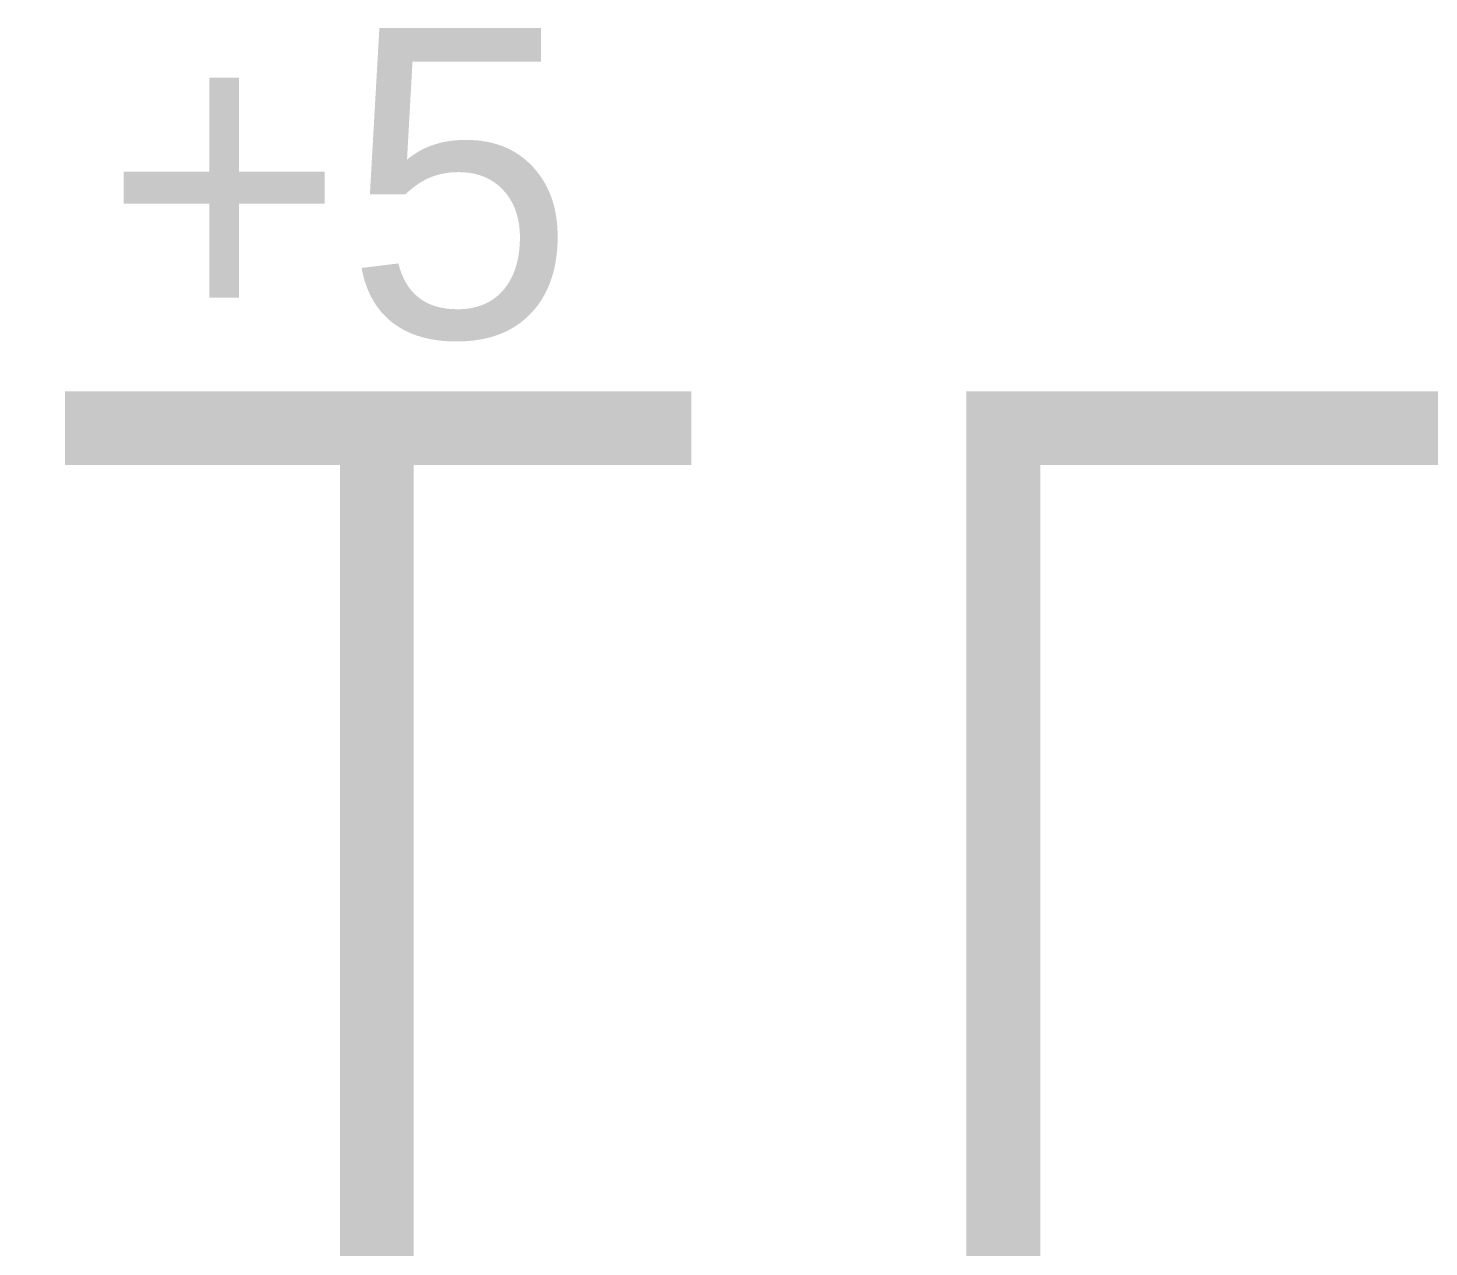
# Model space of a CAD drawing. Header units: inches. Extents: x 0 to 11.5, y 0 to 7.6.
# Drawn here: x 4.0447 to 4.2685, y 6.8689 to 7.0637 of the extents above; entities that cross this region are included whole.
import ezdxf

# ---------------------------------------------------------------- set-up
doc = ezdxf.new("R2010")
doc.units = ezdxf.units.IN
doc.header["$MEASUREMENT"] = 0
doc.layers.add('Sheet', color=255, linetype='Continuous')

msp = doc.modelspace()

# ---------------------------------------------------------------- linework, layer by layer
at = {"layer": 'Sheet'}
for points in [[(4.05058, 6.99974, 0.0118, 0.0118, 0), (4.15067, 6.99974, 0.0118, 0.0118, 0)], [(4.1004, 6.89963, 0.0118, 0.0118, 0), (4.1004, 6.99974, 0.0118, 0.0118, 0)], [(4.90029, 6.99974, 0.0118, 0.0118, 0), (4.2005, 6.99974, 0.0118, 0.0118, 0), (4.2005, 6.69984, 0.0118, 0.0118, 0)], [(4.1004, 6.89963, 0.0118, 0.0118, 0), (4.1004, 6.69984, 0.0118, 0.0118, 0), (4.2005, 6.69984, 0.0118, 0.0118, 0), (4.90029, 6.69984, 0.0118, 0.0118, 0)]]:
    msp.add_lwpolyline(points, format="xyseb", dxfattribs=at)

# ---------------------------------------------------------------- texts
msp.add_text('+5', height=0.049396, dxfattribs=at).set_placement((4.05675, 7.0143))

doc.saveas('drawing.dxf')
